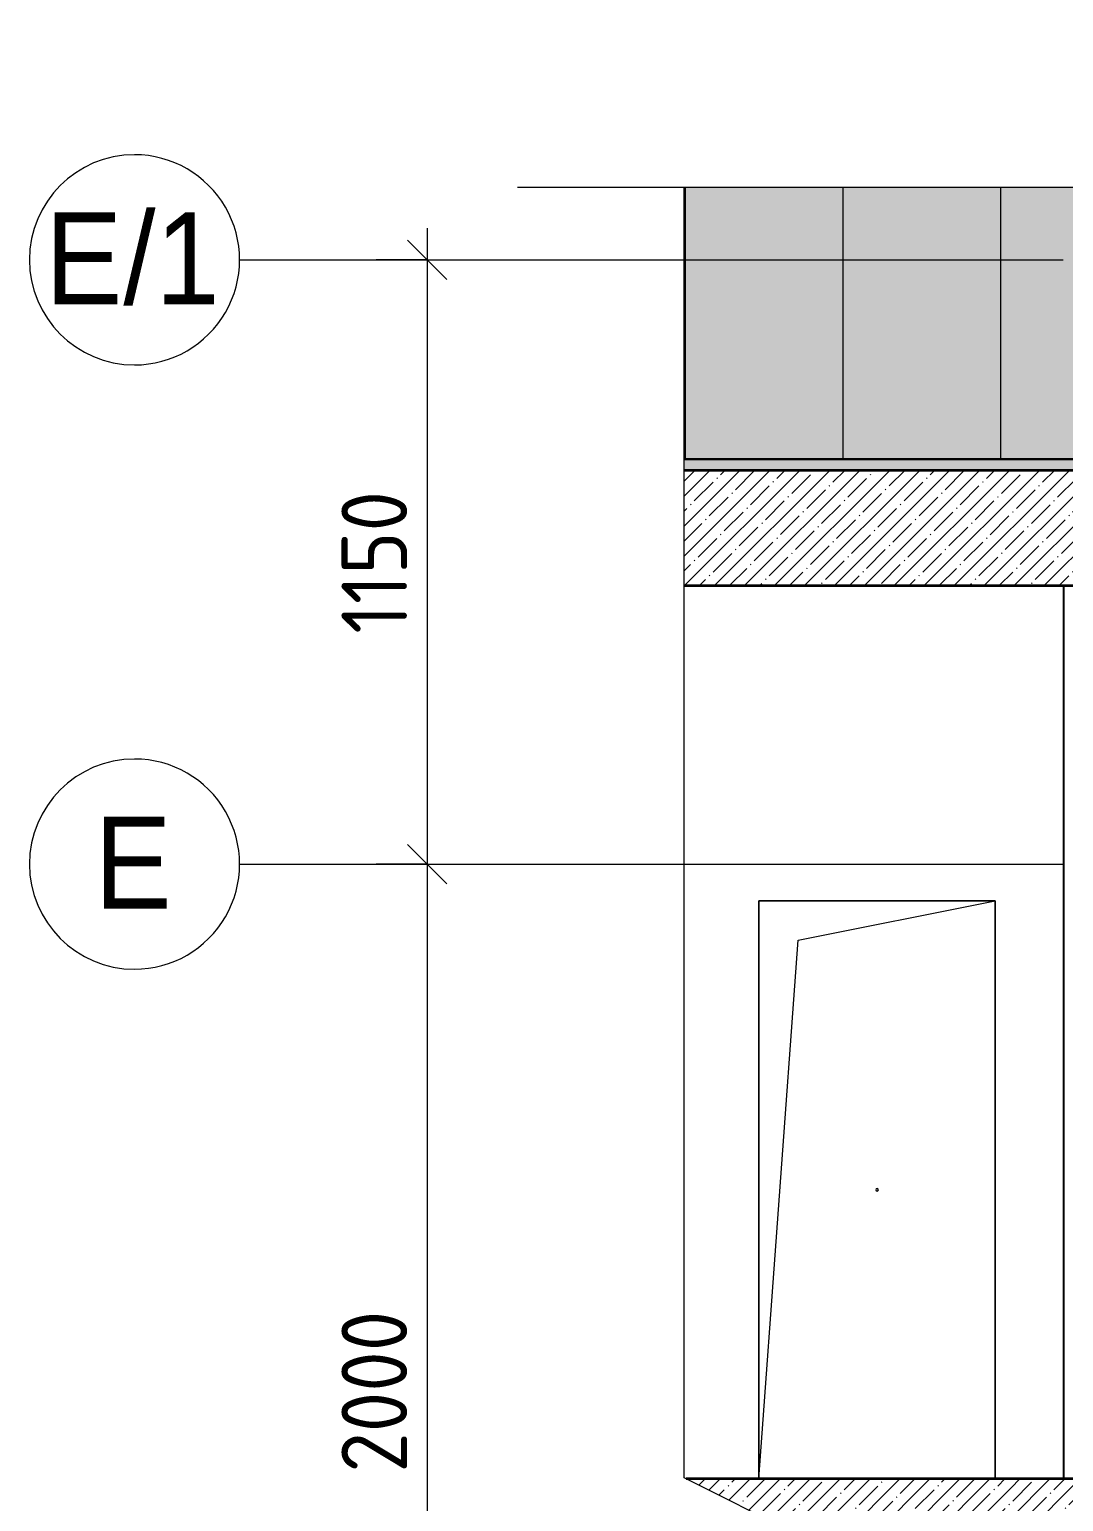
# Model space of a CAD drawing. Header units: millimetres. Extents: x 63482 to 319368, y -8553 to 29000.
# Drawn here: x 81466 to 83434, y 15787 to 18588 of the extents above; entities that cross this region are included whole.
import ezdxf

# ---------------------------------------------------------------- set-up
doc = ezdxf.new("R2010")
doc.units = ezdxf.units.MM
doc.linetypes.add('Осевая', pattern=[1587.5, 317.5, -238.125, 793.75, -238.125])
for name, color, linetype, lineweight in [('A-ANNO-DIMS', 7, 'Continuous', 9), ('A-ANNO-DIMS-50', 7, 'Continuous', 9), ('A-DETL-GENF', 7, 'Continuous', 9), ('A-GENM', 7, 'Continuous', 9), ('I-WALL', 7, 'Continuous', 9), ('S-STRS-2', 7, 'Continuous', 9), ('Оси', 7, 'Continuous', 9), ('Оси-1', 7, 'Continuous', 20), ('Оси-2', 7, 'Осевая', 9)]:
    doc.layers.add(name, color=color, linetype=linetype, lineweight=lineweight)
for name, color, linetype, lineweight, true_color in [('A-WALL-1', 7, 'Continuous', 25, 0x3c3c3c), ('A-WALL-3', 7, 'Continuous', 35, 0x3c3c3c), ('A-WALL-FNSH-1', 7, 'Continuous', 15, 0x3c3c3c)]:
    doc.layers.add(name, color=color, linetype=linetype, lineweight=lineweight, true_color=true_color)
doc.layers.add('S-STRS-1', color=7, linetype='Continuous', lineweight=15, transparency=1)
doc.styles.add('Arial', font='arial.ttf', dxfattribs={"width": 0.9, "height": 175})
doc.styles.add('ISOCPEUR', font='isocpeur.ttf', dxfattribs={"width": 0.9, "height": 125})
doc.dimstyles.new('ISO-2_5_0_9К_БОЛЬШОЙ', dxfattribs={"dimscale": 304.8, "dimtxt": 124.497647, "dimasz": 0.246063, "dimexe": 0.19685, "dimexo": 0.492126, "dimgap": 0, "dimtad": 1, "dimdec": 0, "dimrnd": 10, "dimzin": 0, "dimdsep": 46, "dimtxsty": 'ISOCPEUR', "dimblk1": 'OBLIQUE', "dimblk2": 'OBLIQUE', "dimsah": 1, "dimcen": 0.09, "dimdle": 0.19685, "dimazin": 0, "dimtfac": 1, "dimtdec": 4, "dimtix": 1, "dimtmove": 0, "dimatfit": 3, "dimfxl": 1, "dimtvp": 1, "dimtolj": 1, "dimtzin": 0, "dimarcsym": 2})
pattern_1 = [(45, (-15165.72, 0), (-28.512667, 28.512667), []), (45, (-15137.207, 0), (-28.512667, 28.512667), [50.403, -10.081, 1.676, -8.404])]

# ---------------------------------------------------------------- blocks, each defined once
blk = doc.blocks.new('GM_Отверстие прямоугольное _в плите_ - Отверстие-21604515-Фрагмент 3_7')
at = {"layer": 'A-GENM'}
for p, q in [((-225, -550), (-225, 550)), ((-225, 550), (225, 550)), ((225, 550), (-225, 550)), ((-225, 550), (-225, -550)), ((-150, 475), (225, 550)), ((225, 550), (225, -550)), ((225, -550), (225, 550)), ((-225, -550), (-150, 475))]:
    blk.add_line(p, q, dxfattribs=at)
for start, end in [(360, 180), (180, 360)]:
    blk.add_arc((0, 0), 2.5, start, end, dxfattribs=at)
blk = doc.blocks.new('DET_L_Линия разрыва - М100-31020340-Фрагмент 3_7')
at = {"layer": 'A-DETL-GENF'}
for p, q in [((2610, 300), (2460, 0)), ((2460, 0), (3.5, 0))]:
    blk.add_line(p, q, dxfattribs=at)
blk = doc.blocks.new('DET_L_Линия разрыва - М100-31020566-Фрагмент 3_7')
at = {"layer": 'A-DETL-GENF'}
for p, q in [((2200, -300), (2500, 300)), ((2500, 300), (2650, 0)), ((15.9, 0), (2050, 0)), ((2050, 0), (2200, -300)), ((2650, 0), (4700, 0))]:
    blk.add_line(p, q, dxfattribs=at)
blk = doc.blocks.new('Ось сетки - D8-29747960-Фрагмент 3_7')
at = {"layer": 'Оси-1'}
for start, end in [(360, 180), (180, 360)]:
    blk.add_arc((0, 0), 4, start, end, dxfattribs=at)
blk = doc.blocks.new('DIMBLOCK37-Фрагмент 3_7')
at = {"layer": 'A-ANNO-DIMS-50'}
for p, q in [((82223.2, 18210), (82223.2, 17000)), ((82126.2, 18150), (82283.2, 18150)), ((82223.2, 18150), (82126.2, 18150)), ((82126.2, 17000), (82283.2, 17000)), ((82223.2, 17000), (82126.2, 17000))]:
    blk.add_line(p, q, dxfattribs=at)
at = {"layer": 'A-ANNO-DIMS-50', "lineweight": 20}
for p, q in [((82223.2, 18150), (82185.7, 18187.5)), ((82223.2, 18150), (82260.7, 18112.5)), ((82223.2, 17000), (82185.7, 17037.5)), ((82223.2, 17000), (82260.7, 16962.5))]:
    blk.add_line(p, q, dxfattribs=at)
at = {"layer": 'A-ANNO-DIMS-50', "color": 0, "insert": (82059.9, 17438.5), "char_height": 125, "width": 327.525, "attachment_point": 1, "rotation": 90, "line_spacing_factor": 1.149209, "style": 'ISOCPEUR'}
blk.add_mtext('1150', dxfattribs=at)
blk = doc.blocks.new('_Oblique')
at = {"color": 0, "linetype": 'ByBlock', "lineweight": -2}
blk.add_line((-0.5, -0.5), (0.5, 0.5), dxfattribs=at)
blk = doc.blocks.new('DIMBLOCK38-Фрагмент 3_7')
at = {"layer": 'A-ANNO-DIMS-50', "lineweight": 20}
for p, q in [((82223.2, 17000), (82185.7, 17037.5)), ((82223.2, 17000), (82260.7, 16962.5)), ((82223.2, 15000), (82185.7, 15037.5)), ((82223.2, 15000), (82260.7, 14962.5))]:
    blk.add_line(p, q, dxfattribs=at)
at = {"layer": 'A-ANNO-DIMS-50'}
for p, q in [((82126.2, 17000), (82283.2, 17000)), ((82223.2, 17000), (82126.2, 17000)), ((82223.2, 17000), (82223.2, 15000)), ((82126.2, 15000), (82283.2, 15000)), ((82223.2, 15000), (82126.2, 15000))]:
    blk.add_line(p, q, dxfattribs=at)
at = {"layer": 'A-ANNO-DIMS-50', "color": 0, "insert": (82059.9, 15842), "char_height": 125, "width": 379.239, "attachment_point": 1, "rotation": 90, "line_spacing_factor": 1.149209, "style": 'ISOCPEUR'}
blk.add_mtext('2000', dxfattribs=at)

msp = doc.modelspace()

# ---------------------------------------------------------------- hatches: boundary and pattern name
at = {"layer": 'I-WALL'}
h = msp.add_hatch(dxfattribs=at)
h.set_pattern_fill('FP_10', color=256, style=0, pattern_type=2)
h.set_pattern_definition([(0, (-15165.719, 0), (60.96, 15.24), [5.029, -40.691, 5.029, -40.691, -243.84]), (0, (-15165.719, 0), (60.96, 15.24), [-91.44, 5.029, -86.411, 5.029, -40.691, -106.68]), (0, (-15165.719, 0), (60.96, 15.24), [-228.6, 5.029, -25.451, 5.029, -71.171]), (120, (-15142.859, 7.62), (-43.6782272, 45.1729086), [5.029, -40.691, 5.029, -40.691, -243.84]), (120, (-15142.859, 7.62), (-43.6782272, 45.1729086), [-91.44, 5.029, -86.411, 5.029, -40.691, -106.68]), (120, (-15142.859, 7.62), (-43.6782272, 45.1729086), [-228.6, 5.029, -25.451, 5.029, -71.171]), (240, (-15135.239, 38.1), (-17.2817728, -60.4129086), [5.029, -40.691, 5.029, -40.691, -243.84]), (240, (-15135.239, 38.1), (-17.2817728, -60.4129086), [-91.44, 5.029, -86.411, 5.029, -40.691, -106.68]), (240, (-15135.239, 38.1), (-17.2817728, -60.4129086), [-228.6, 5.029, -25.451, 5.029, -71.171])])
h.paths.add_polyline_path([(85394.3, 17750), (85394.3, 17770), (82712.3, 17770), (82712.3, 17750), (85347.1, 17750)])
h = msp.add_hatch(dxfattribs=at)
h.set_pattern_fill('FP_3', color=256, style=0, pattern_type=2)
h.set_pattern_definition(pattern_1)
h.paths.add_polyline_path([(85347.1, 17530), (85414.3, 17530), (85414.3, 17750), (82712.3, 17750), (82712.3, 17530), (84756.8, 17530)])
h = msp.add_hatch(dxfattribs=at)
h.set_pattern_fill('FP_3', color=256, style=0, pattern_type=2)
h.set_pattern_definition(pattern_1)
h.paths.add_polyline_path([(83334.3, 15610), (83334.3, 15830), (82716.1, 15830), (83012.3, 15681.9), (82868.4, 15610), (83314.3, 15610)])
h = msp.add_hatch(dxfattribs=at)
h.set_pattern_fill('FP_3', color=256, style=0, pattern_type=2)
h.set_pattern_definition(pattern_1)
h.paths.add_polyline_path([(83554.3, 13620), (83554.3, 15830), (83334.3, 15830), (83334.3, 13620)])
at = {"layer": 'S-STRS-1'}
for points in [[(82714.3, 17770), (82714.3, 18288.4), (82712.3, 18288.4), (82712.3, 17770)], [(83014.3, 17770), (83014.3, 18288.4), (82714.3, 18288.4), (82714.3, 17770)], [(83314.3, 17770), (83314.3, 18288.4), (83014.3, 18288.4), (83014.3, 17770)], [(83614.3, 17770), (83614.3, 18288.4), (83314.3, 18288.4), (83314.3, 17770)]]:
    msp.add_hatch(color=256, dxfattribs=at).paths.add_polyline_path(points)

# ---------------------------------------------------------------- linework, layer by layer
at = {"layer": 'A-WALL-1'}
for p, q in [((85394.3, 17770), (82712.3, 17770)), ((83434.3, 17530), (83434.3, 15830))]:
    msp.add_line(p, q, dxfattribs=at)
at = {"layer": 'A-WALL-3'}
for p, q in [((82712.3, 17750), (85414.3, 17750)), ((82712.3, 17530), (85634.3, 17530)), ((83554.3, 15830), (82716.1, 15830))]:
    msp.add_line(p, q, dxfattribs=at)
at = {"layer": 'A-WALL-FNSH-1'}
msp.add_line((85393.3, 17771), (82712.3, 17771), dxfattribs=at)
at = {"layer": 'S-STRS-2'}
for p, q in [((82714.3, 18288.4), (82714.3, 17770)), ((82714.3, 18288.4), (82714.3, 17770)), ((83014.3, 18288.4), (83014.3, 17770)), ((83014.3, 18288.4), (83014.3, 17770)), ((83314.3, 18288.4), (83314.3, 17770)), ((83314.3, 18288.4), (83314.3, 17770))]:
    msp.add_line(p, q, dxfattribs=at)
at = {"layer": 'Оси'}
for p, q in [((81866, 18150), (83116, 18150)), ((81866, 17000), (83116, 17000))]:
    msp.add_line(p, q, dxfattribs=at)
at = {"layer": 'Оси-2'}
for p, q in [((83116, 18150), (85549.3, 18150)), ((83116, 17000), (85549.3, 17000))]:
    msp.add_line(p, q, dxfattribs=at)

# ---------------------------------------------------------------- block references
at = {"layer": 'A-DETL-GENF'}
msp.add_blockref('DET_L_Линия разрыва - М100-31020566-Фрагмент 3_7', (82379.3, 18288.4), dxfattribs=at)
at = {"layer": 'A-DETL-GENF', "rotation": 270.0000000000001}
msp.add_blockref('DET_L_Линия разрыва - М100-31020340-Фрагмент 3_7', (82712.3, 18291.9), dxfattribs=at)
at = {"layer": 'A-GENM'}
msp.add_blockref('GM_Отверстие прямоугольное _в плите_ - Отверстие-21604515-Фрагмент 3_7', (83079.3, 16380), dxfattribs=at)
at = {"layer": 'Оси-1', "xscale": 49.99999999999998, "yscale": 49.99999999999998, "zscale": 49.99999999999998, "rotation": 269.9999999999995}
for p in [(81666, 18150), (81666, 17000)]:
    msp.add_blockref('Ось сетки - D8-29747960-Фрагмент 3_7', p, dxfattribs=at)

# ---------------------------------------------------------------- texts
at = {"layer": 'Оси', "char_height": 175, "attachment_point": 1, "style": 'Arial'}
for s, insert, width in [('\\fArial|b0|i0|c204|p34|;\\W.9;Е', (81496.1, 18240.5), 180.38), ('/1', (81644.9, 18240.5), 227.278), ('\\fArial|b0|i0|c204|p34|;\\W.9;Е', (81589.7, 17090.5), 180.38)]:
    msp.add_mtext(s, dxfattribs=dict(at, insert=insert, width=width))

# ---------------------------------------------------------------- dimensions: what is measured, and where the dimension line sits
at = {"layer": 'A-ANNO-DIMS'}
for base, p1, p2, override, picture, middle in [((82223.2, 17000), (82276.2, 18150), (82276.2, 17000), {"dimpost": '<>', "dimfxl": 1150}, 'DIMBLOCK37-Фрагмент 3_7', (82160.7, 17575)), ((82223.2, 15000), (82276.2, 17000), (82276.2, 15000), {"dimpost": '<>', "dimfxl": 2000.000075}, 'DIMBLOCK38-Фрагмент 3_7', (82160.7, 16000))]:
    dim = msp.add_linear_dim(base=base, p1=p1, p2=p2, angle=90, dimstyle='ISO-2_5_0_9К_БОЛЬШОЙ', override=override, dxfattribs=at)
    dim.commit()
    dim.dimension.update_dxf_attribs({"geometry": picture, "text_midpoint": middle})

doc.saveas('drawing.dxf')
